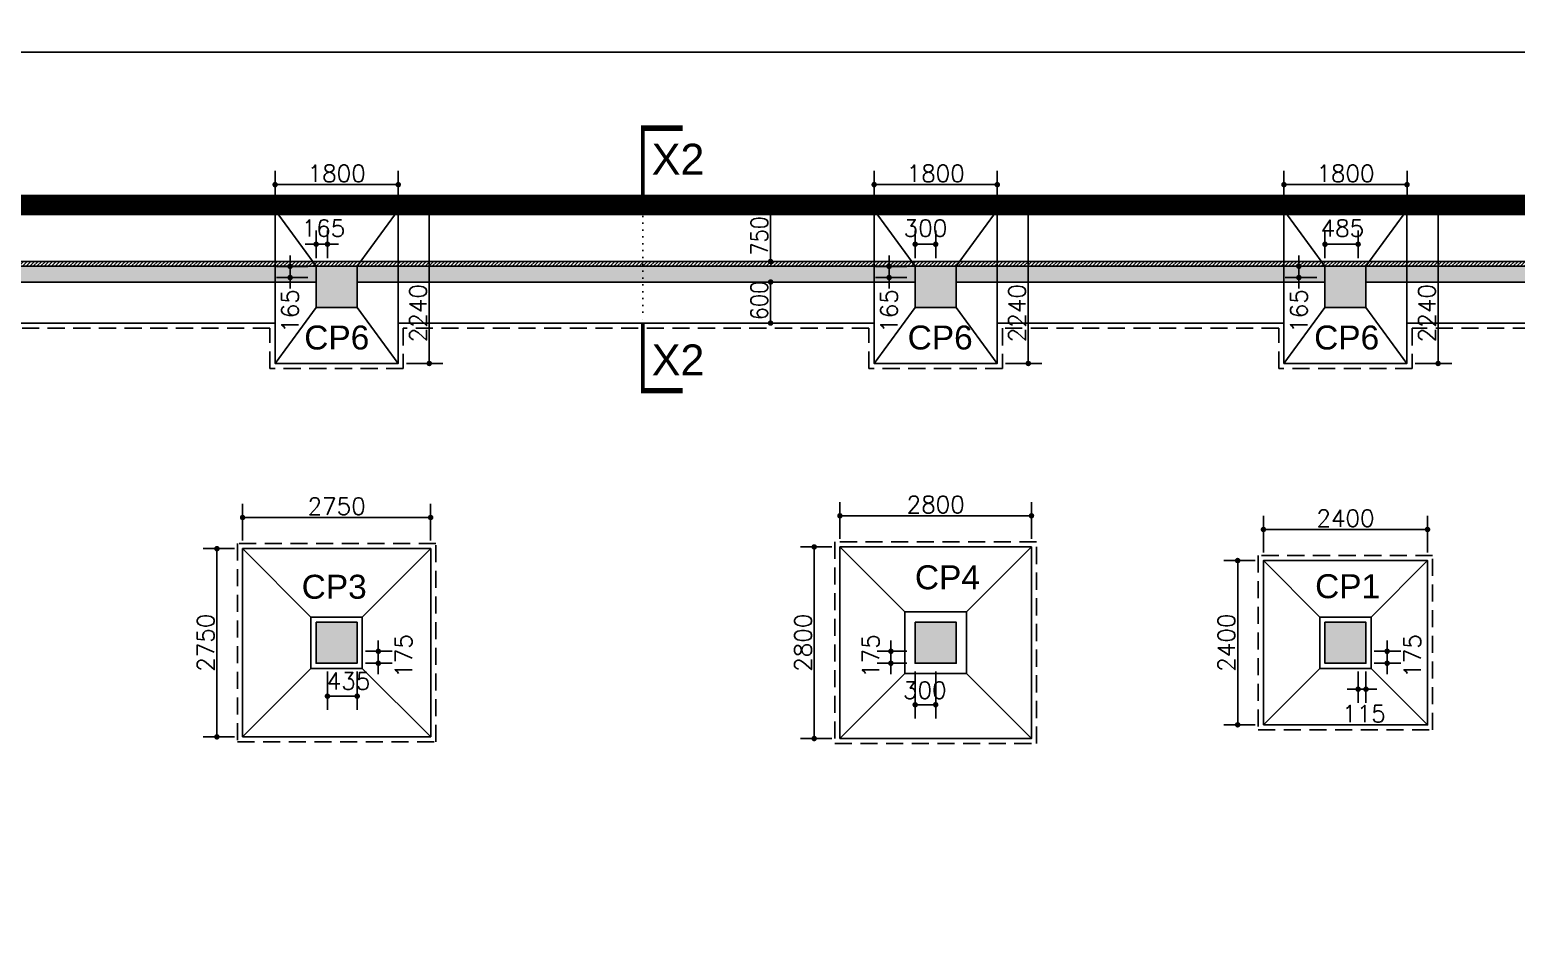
# Model space of a CAD drawing. Extents: x -200722 to 834823, y -494970 to 88783.
# Drawn here: x 463699 to 485433, y 41357 to 54661 of the extents above; entities that cross this region are included whole.
import ezdxf
from ezdxf.enums import TextEntityAlignment as Align

# ---------------------------------------------------------------- set-up
doc = ezdxf.new("R2010")
doc.units = 0
doc.header["$LTSCALE"] = 100
doc.header["$MEASUREMENT"] = 0
doc.header["$PDMODE"] = 34
doc.linetypes.add('DOT', pattern=[0.25, 0, -0.25])
doc.linetypes.add('HIDDEN', pattern=[0.375, 0.25, -0.125])
doc.layers.get('0').update_dxf_attribs({"linetype": 'CONTINUOUS'})
doc.layers.get('DEFPOINTS').update_dxf_attribs({"linetype": 'CONTINUOUS'})
for name, color, linetype in [('BEAM', 4, 'CONTINUOUS'), ('COL', 150, 'CONTINUOUS'), ('DIM', 3, 'CONTINUOUS'), ('F_EXEC', 3, 'HIDDEN'), ('F_FTG1', 11, 'CONTINUOUS'), ('RCCWALL', 6, 'CONTINUOUS'), ('TEXT', 2, 'CONTINUOUS')]:
    doc.layers.add(name, color=color, linetype=linetype)
doc.layers.add('HATCH', color=252, linetype='CONTINUOUS', lineweight=30)
doc.styles.add('AR', font='arial.ttf')
doc.styles.add('ROMANS', font='romans.shx')
doc.styles.get("Standard").update_dxf_attribs({"font": 'simplex.shx'})
doc.styles.add('TIMES-N', font='arial.ttf')
doc.dimstyles.new('STANDARD$0', dxfattribs={"dimtxt": 2.5, "dimasz": 2.5, "dimexe": 2, "dimexo": 0.7, "dimgap": 0.9, "dimtad": 1, "dimdec": 0, "dimdsep": 46, "dimtxsty": 'ROMANS', "dimcen": 0.09, "dimclrd": 4, "dimclre": 4, "dimclrt": 3, "dimadec": 0, "dimazin": 0, "dimtfac": 1, "dimtdec": 0, "dimtmove": 0, "dimatfit": 3, "dimfxl": 1, "dimtolj": 1, "dimtzin": 0, "dimarcsym": 0})

# ---------------------------------------------------------------- blocks, each defined once
blk = doc.blocks.new('DOT')
at = {"color": 0, "linetype": 'ByBlock'}
blk.add_line((-0.5, 0), (-1, 0), dxfattribs=at)
at = {"color": 0, "linetype": 'ByBlock', "const_width": 0.5}
blk.add_lwpolyline([(-0.25, 0, 1), (0.25, 0, 1)], format="xyb", close=True, dxfattribs=at)
blk = doc.blocks.new('*D2617')
at = {"layer": 'BEAM', "color": 0, "lineweight": -2, "transparency": 16777216}
for p, q in [((481736, 47025), (481736, 47559)), ((484136, 47025), (484136, 47559)), ((484056, 47359), (481816, 47359))]:
    blk.add_line(p, q, dxfattribs=at)
at = {"layer": 'DEFPOINTS', "color": 0, "lineweight": -3, "ltscale": 0.4, "transparency": 16777216}
for p in [(481736, 47359), (481736, 46905), (484136, 46905)]:
    blk.add_point(p, dxfattribs=at)
at = {"layer": 'BEAM', "color": 0, "lineweight": -2, "ltscale": 0.4, "transparency": 16777216, "xscale": 80, "yscale": 80, "zscale": 80, "rotation": 180}
blk.add_blockref('DOT', (481736, 47359), dxfattribs=at)
at = {"layer": 'BEAM', "color": 0, "lineweight": -2, "ltscale": 0.4, "transparency": 16777216, "xscale": 80, "yscale": 80, "zscale": 80}
blk.add_blockref('DOT', (484136, 47359), dxfattribs=at)
at = {"layer": 'BEAM', "color": 0, "ltscale": 0.4, "transparency": 16777216, "insert": (482936, 47523), "char_height": 248, "attachment_point": 5}
blk.add_mtext('\\A1;2400', dxfattribs=at)
blk = doc.blocks.new('_DOT')
at = {"color": 0, "linetype": 'ByBlock'}
blk.add_line((-0.5, 0), (-1, 0), dxfattribs=at)
at = {"color": 0, "linetype": 'ByBlock', "const_width": 0.5}
blk.add_lwpolyline([(-0.25, 0, 1), (0.25, 0, 1)], format="xyb", close=True, dxfattribs=at)
blk = doc.blocks.new('*D2618')
at = {"layer": 'BEAM', "color": 0, "lineweight": -2, "transparency": 16777216}
for p, q in [((481616, 46905), (481160, 46905)), ((481360, 46825), (481360, 44585)), ((481616, 44505), (481160, 44505))]:
    blk.add_line(p, q, dxfattribs=at)
at = {"layer": 'DEFPOINTS', "color": 0, "lineweight": -3, "ltscale": 0.4, "transparency": 16777216}
for p in [(481736, 46905), (481360, 44505), (481736, 44505)]:
    blk.add_point(p, dxfattribs=at)
at = {"layer": 'BEAM', "color": 0, "lineweight": -2, "ltscale": 0.4, "transparency": 16777216, "xscale": 80, "yscale": 80, "zscale": 80}
for p, rotation in [((481360, 46905), 90), ((481360, 44505), 270)]:
    blk.add_blockref('DOT', p, dxfattribs=dict(at, rotation=rotation))
at = {"layer": 'BEAM', "color": 0, "ltscale": 0.4, "transparency": 16777216, "insert": (481196, 45705), "char_height": 248, "attachment_point": 5, "rotation": 90}
blk.add_mtext('\\A1;2400', dxfattribs=at)
blk = doc.blocks.new('*D2619')
at = {"layer": 'BEAM', "color": 0, "lineweight": -2, "transparency": 16777216}
for p, q in [((483121, 45284), (483121, 44825)), ((483236, 45284), (483236, 44825)), ((483041, 45025), (482961, 45025)), ((483121, 45025), (483236, 45025)), ((483316, 45025), (483396, 45025))]:
    blk.add_line(p, q, dxfattribs=at)
at = {"layer": 'DEFPOINTS', "color": 0, "lineweight": -3, "ltscale": 0.4, "transparency": 16777216}
for p in [(483121, 45404), (483236, 45404), (483236, 45025)]:
    blk.add_point(p, dxfattribs=at)
at = {"layer": 'BEAM', "color": 0, "lineweight": -2, "ltscale": 0.4, "transparency": 16777216, "xscale": 80, "yscale": 80, "zscale": 80}
blk.add_blockref('DOT', (483121, 45025), dxfattribs=at)
at = {"layer": 'BEAM', "color": 0, "lineweight": -2, "ltscale": 0.4, "transparency": 16777216, "xscale": 80, "yscale": 80, "zscale": 80, "rotation": 180}
blk.add_blockref('DOT', (483236, 45025), dxfattribs=at)
at = {"layer": 'BEAM', "color": 0, "ltscale": 0.4, "transparency": 16777216, "insert": (483207, 44667), "char_height": 248, "attachment_point": 5}
blk.add_mtext('\\A1;115', dxfattribs=at)
blk = doc.blocks.new('*D2620')
at = {"layer": 'BEAM', "color": 0, "lineweight": -2, "transparency": 16777216}
for p, q in [((483545, 45659), (483545, 45739)), ((483356, 45579), (483745, 45579)), ((483545, 45404), (483545, 45579)), ((483356, 45404), (483745, 45404)), ((483545, 45324), (483545, 45244))]:
    blk.add_line(p, q, dxfattribs=at)
at = {"layer": 'DEFPOINTS', "color": 0, "lineweight": -3, "ltscale": 0.4, "transparency": 16777216}
for p in [(483236, 45579), (483545, 45579), (483236, 45404)]:
    blk.add_point(p, dxfattribs=at)
at = {"layer": 'BEAM', "color": 0, "lineweight": -2, "ltscale": 0.4, "transparency": 16777216, "xscale": 80, "yscale": 80, "zscale": 80}
for p, rotation in [((483545, 45579), 270), ((483545, 45404), 90)]:
    blk.add_blockref('DOT', p, dxfattribs=dict(at, rotation=rotation))
at = {"layer": 'BEAM', "color": 0, "ltscale": 0.4, "transparency": 16777216, "insert": (483915, 45511), "char_height": 248, "attachment_point": 5, "rotation": 90}
blk.add_mtext('\\A1;175', dxfattribs=at)
blk = doc.blocks.new('*D2649')
at = {"layer": 'BEAM', "color": 0, "lineweight": -2, "transparency": 16777216}
for p, q in [((468052, 45284), (468052, 44723)), ((468487, 45284), (468487, 44723)), ((468132, 44923), (468407, 44923))]:
    blk.add_line(p, q, dxfattribs=at)
at = {"layer": 'DEFPOINTS', "color": 0, "lineweight": -3, "ltscale": 0.4, "transparency": 16777216}
for p in [(468052, 45404), (468487, 45404), (468487, 44923)]:
    blk.add_point(p, dxfattribs=at)
at = {"layer": 'BEAM', "color": 0, "lineweight": -2, "ltscale": 0.4, "transparency": 16777216, "xscale": 80, "yscale": 80, "zscale": 80, "rotation": 180}
blk.add_blockref('DOT', (468052, 44923), dxfattribs=at)
at = {"layer": 'BEAM', "color": 0, "lineweight": -2, "ltscale": 0.4, "transparency": 16777216, "xscale": 80, "yscale": 80, "zscale": 80}
blk.add_blockref('DOT', (468487, 44923), dxfattribs=at)
at = {"layer": 'BEAM', "color": 0, "ltscale": 0.4, "transparency": 16777216, "insert": (468361, 45145), "char_height": 248, "attachment_point": 5}
blk.add_mtext('\\A1;435', dxfattribs=at)
blk = doc.blocks.new('*D2650')
at = {"layer": 'BEAM', "color": 0, "lineweight": -2, "transparency": 16777216}
for p, q in [((468796, 45659), (468796, 45739)), ((468607, 45579), (468996, 45579)), ((468796, 45404), (468796, 45579)), ((468607, 45404), (468996, 45404)), ((468796, 45324), (468796, 45244))]:
    blk.add_line(p, q, dxfattribs=at)
at = {"layer": 'DEFPOINTS', "color": 0, "lineweight": -3, "ltscale": 0.4, "transparency": 16777216}
for p in [(468487, 45579), (468796, 45579), (468487, 45404)]:
    blk.add_point(p, dxfattribs=at)
at = {"layer": 'BEAM', "color": 0, "lineweight": -2, "ltscale": 0.4, "transparency": 16777216, "xscale": 80, "yscale": 80, "zscale": 80}
for p, rotation in [((468796, 45579), 270), ((468796, 45404), 90)]:
    blk.add_blockref('DOT', p, dxfattribs=dict(at, rotation=rotation))
at = {"layer": 'BEAM', "color": 0, "ltscale": 0.4, "transparency": 16777216, "insert": (469166, 45511), "char_height": 248, "attachment_point": 5, "rotation": 90}
blk.add_mtext('\\A1;175', dxfattribs=at)
blk = doc.blocks.new('*D2669')
at = {"layer": 'BEAM', "color": 0, "lineweight": -2, "transparency": 16777216}
for p, q in [((475545, 47224), (475545, 47759)), ((478345, 47224), (478345, 47759)), ((478265, 47559), (475625, 47559))]:
    blk.add_line(p, q, dxfattribs=at)
at = {"layer": 'DEFPOINTS', "color": 0, "lineweight": -3, "ltscale": 0.4, "transparency": 16777216}
for p in [(475545, 47559), (475545, 47104), (478345, 47104)]:
    blk.add_point(p, dxfattribs=at)
at = {"layer": 'BEAM', "color": 0, "lineweight": -2, "ltscale": 0.4, "transparency": 16777216, "xscale": 80, "yscale": 80, "zscale": 80, "rotation": 180}
blk.add_blockref('DOT', (475545, 47559), dxfattribs=at)
at = {"layer": 'BEAM', "color": 0, "lineweight": -2, "ltscale": 0.4, "transparency": 16777216, "xscale": 80, "yscale": 80, "zscale": 80}
blk.add_blockref('DOT', (478345, 47559), dxfattribs=at)
at = {"layer": 'BEAM', "color": 0, "ltscale": 0.4, "transparency": 16777216, "insert": (476945, 47723), "char_height": 248, "attachment_point": 5}
blk.add_mtext('\\A1;2800', dxfattribs=at)
blk = doc.blocks.new('*D2670')
at = {"layer": 'BEAM', "color": 0, "lineweight": -2, "transparency": 16777216}
for p, q in [((475425, 47104), (474969, 47104)), ((475169, 47024), (475169, 44384)), ((475425, 44304), (474969, 44304))]:
    blk.add_line(p, q, dxfattribs=at)
at = {"layer": 'DEFPOINTS', "color": 0, "lineweight": -3, "ltscale": 0.4, "transparency": 16777216}
for p in [(475545, 47104), (475169, 44304), (475545, 44304)]:
    blk.add_point(p, dxfattribs=at)
at = {"layer": 'BEAM', "color": 0, "lineweight": -2, "ltscale": 0.4, "transparency": 16777216, "xscale": 80, "yscale": 80, "zscale": 80}
for p, rotation in [((475169, 47104), 90), ((475169, 44304), 270)]:
    blk.add_blockref('DOT', p, dxfattribs=dict(at, rotation=rotation))
at = {"layer": 'BEAM', "color": 0, "ltscale": 0.4, "transparency": 16777216, "insert": (475005, 45704), "char_height": 248, "attachment_point": 5, "rotation": 90}
blk.add_mtext('\\A1;2800', dxfattribs=at)
blk = doc.blocks.new('*D2671')
at = {"layer": 'BEAM', "color": 0, "lineweight": -2, "transparency": 16777216}
for p, q in [((476290, 45659), (476290, 45739)), ((476525, 45579), (476090, 45579)), ((476290, 45579), (476290, 45404)), ((476525, 45404), (476090, 45404)), ((476290, 45324), (476290, 45244))]:
    blk.add_line(p, q, dxfattribs=at)
at = {"layer": 'DEFPOINTS', "color": 0, "lineweight": -3, "ltscale": 0.4, "transparency": 16777216}
for p in [(476645, 45579), (476290, 45404), (476645, 45404)]:
    blk.add_point(p, dxfattribs=at)
at = {"layer": 'BEAM', "color": 0, "lineweight": -2, "ltscale": 0.4, "transparency": 16777216, "xscale": 80, "yscale": 80, "zscale": 80}
for p, rotation in [((476290, 45579), 270), ((476290, 45404), 90)]:
    blk.add_blockref('DOT', p, dxfattribs=dict(at, rotation=rotation))
at = {"layer": 'BEAM', "color": 0, "ltscale": 0.4, "transparency": 16777216, "insert": (475996, 45509), "char_height": 248, "attachment_point": 5, "rotation": 90}
blk.add_mtext('\\A1;175', dxfattribs=at)
blk = doc.blocks.new('*D2672')
at = {"layer": 'BEAM', "color": 0, "lineweight": -2, "transparency": 16777216}
for p, q in [((476645, 45284), (476645, 44598)), ((476945, 45284), (476945, 44598)), ((476725, 44798), (476865, 44798))]:
    blk.add_line(p, q, dxfattribs=at)
at = {"layer": 'DEFPOINTS', "color": 0, "lineweight": -3, "ltscale": 0.4, "transparency": 16777216}
for p in [(476645, 45404), (476945, 45404), (476945, 44798)]:
    blk.add_point(p, dxfattribs=at)
at = {"layer": 'BEAM', "color": 0, "lineweight": -2, "ltscale": 0.4, "transparency": 16777216, "xscale": 80, "yscale": 80, "zscale": 80, "rotation": 180}
blk.add_blockref('DOT', (476645, 44798), dxfattribs=at)
at = {"layer": 'BEAM', "color": 0, "lineweight": -2, "ltscale": 0.4, "transparency": 16777216, "xscale": 80, "yscale": 80, "zscale": 80}
blk.add_blockref('DOT', (476945, 44798), dxfattribs=at)
at = {"layer": 'BEAM', "color": 0, "ltscale": 0.4, "transparency": 16777216, "insert": (476785, 45010), "char_height": 248, "attachment_point": 5}
blk.add_mtext('\\A1;300', dxfattribs=at)
blk = doc.blocks.new('*D2677')
at = {"layer": 'BEAM', "color": 0, "lineweight": -2, "transparency": 16777216}
for p, q in [((467506, 51284), (467506, 51364)), ((467767, 51204), (467306, 51204)), ((467506, 51040), (467506, 51204)), ((467767, 51040), (467306, 51040)), ((467506, 50960), (467506, 50880))]:
    blk.add_line(p, q, dxfattribs=at)
at = {"layer": 'DEFPOINTS', "color": 0, "lineweight": -3, "ltscale": 0.4, "transparency": 16777216}
for p in [(467506, 51204), (467887, 51204), (467887, 51040)]:
    blk.add_point(p, dxfattribs=at)
at = {"layer": 'BEAM', "color": 0, "lineweight": -2, "ltscale": 0.4, "transparency": 16777216, "xscale": 80, "yscale": 80, "zscale": 80}
for p, rotation in [((467506, 51204), 270), ((467506, 51040), 90)]:
    blk.add_blockref('DOT', p, dxfattribs=dict(at, rotation=rotation))
at = {"layer": 'BEAM', "color": 0, "ltscale": 0.4, "transparency": 16777216, "insert": (467506, 50552), "char_height": 248, "attachment_point": 5, "rotation": 90}
blk.add_mtext('\\A1;165', dxfattribs=at)
blk = doc.blocks.new('*D2678')
at = {"layer": 'BEAM', "color": 0, "lineweight": -2, "transparency": 16777216}
for p, q in [((467887, 51325), (467887, 51727)), ((468052, 51325), (468052, 51727)), ((467807, 51527), (467727, 51527)), ((467887, 51527), (468052, 51527)), ((468132, 51527), (468212, 51527))]:
    blk.add_line(p, q, dxfattribs=at)
at = {"layer": 'DEFPOINTS', "color": 0, "lineweight": -3, "ltscale": 0.4, "transparency": 16777216}
for p in [(468052, 51527), (467887, 51205), (468052, 51205)]:
    blk.add_point(p, dxfattribs=at)
at = {"layer": 'BEAM', "color": 0, "lineweight": -2, "ltscale": 0.4, "transparency": 16777216, "xscale": 80, "yscale": 80, "zscale": 80}
blk.add_blockref('DOT', (467887, 51527), dxfattribs=at)
at = {"layer": 'BEAM', "color": 0, "lineweight": -2, "ltscale": 0.4, "transparency": 16777216, "xscale": 80, "yscale": 80, "zscale": 80, "rotation": 180}
blk.add_blockref('DOT', (468052, 51527), dxfattribs=at)
at = {"layer": 'BEAM', "color": 0, "ltscale": 0.4, "transparency": 16777216, "insert": (467994, 51762), "char_height": 248, "attachment_point": 5}
blk.add_mtext('\\A1;165', dxfattribs=at)
blk = doc.blocks.new('*D2679')
at = {"layer": 'BEAM', "color": 0, "lineweight": -2, "transparency": 16777216}
for p, q in [((469207, 52025), (469741, 52025)), ((469541, 49865), (469541, 51945)), ((469207, 49785), (469741, 49785))]:
    blk.add_line(p, q, dxfattribs=at)
at = {"layer": 'DEFPOINTS', "color": 0, "lineweight": -3, "ltscale": 0.4, "transparency": 16777216}
for p in [(469087, 52025), (469541, 52025), (469087, 49785)]:
    blk.add_point(p, dxfattribs=at)
at = {"layer": 'BEAM', "color": 0, "lineweight": -2, "ltscale": 0.4, "transparency": 16777216, "xscale": 80, "yscale": 80, "zscale": 80}
for p, rotation in [((469541, 52025), 90), ((469541, 49785), 270)]:
    blk.add_blockref('DOT', p, dxfattribs=dict(at, rotation=rotation))
at = {"layer": 'BEAM', "color": 0, "ltscale": 0.4, "transparency": 16777216, "insert": (469377, 50520), "char_height": 248, "attachment_point": 5, "rotation": 90}
blk.add_mtext('\\A1;2240', dxfattribs=at)
blk = doc.blocks.new('*D2680')
at = {"layer": 'BEAM', "color": 0, "lineweight": -2, "transparency": 16777216}
for p, q in [((467287, 52145), (467287, 52598)), ((469087, 52145), (469087, 52598)), ((467367, 52398), (469007, 52398))]:
    blk.add_line(p, q, dxfattribs=at)
at = {"layer": 'DEFPOINTS', "color": 0, "lineweight": -3, "ltscale": 0.4, "transparency": 16777216}
for p in [(469087, 52398), (467287, 52025), (469087, 52025)]:
    blk.add_point(p, dxfattribs=at)
at = {"layer": 'BEAM', "color": 0, "lineweight": -2, "ltscale": 0.4, "transparency": 16777216, "xscale": 80, "yscale": 80, "zscale": 80, "rotation": 180}
blk.add_blockref('DOT', (467287, 52398), dxfattribs=at)
at = {"layer": 'BEAM', "color": 0, "lineweight": -2, "ltscale": 0.4, "transparency": 16777216, "xscale": 80, "yscale": 80, "zscale": 80}
blk.add_blockref('DOT', (469087, 52398), dxfattribs=at)
at = {"layer": 'BEAM', "color": 0, "ltscale": 0.4, "transparency": 16777216, "insert": (468187, 52562), "char_height": 248, "attachment_point": 5}
blk.add_mtext('\\A1;1800', dxfattribs=at)
blk = doc.blocks.new('*D2681')
at = {"layer": 'BEAM', "color": 0, "lineweight": -2, "transparency": 16777216}
for p, q in [((476264, 51284), (476264, 51364)), ((476525, 51204), (476064, 51204)), ((476264, 51040), (476264, 51204)), ((476525, 51040), (476064, 51040)), ((476264, 50960), (476264, 50880))]:
    blk.add_line(p, q, dxfattribs=at)
at = {"layer": 'DEFPOINTS', "color": 0, "lineweight": -3, "ltscale": 0.4, "transparency": 16777216}
for p in [(476264, 51204), (476645, 51204), (476645, 51040)]:
    blk.add_point(p, dxfattribs=at)
at = {"layer": 'BEAM', "color": 0, "lineweight": -2, "ltscale": 0.4, "transparency": 16777216, "xscale": 80, "yscale": 80, "zscale": 80}
for p, rotation in [((476264, 51204), 270), ((476264, 51040), 90)]:
    blk.add_blockref('DOT', p, dxfattribs=dict(at, rotation=rotation))
at = {"layer": 'BEAM', "color": 0, "ltscale": 0.4, "transparency": 16777216, "insert": (476264, 50552), "char_height": 248, "attachment_point": 5, "rotation": 90}
blk.add_mtext('\\A1;165', dxfattribs=at)
blk = doc.blocks.new('*D2682')
at = {"layer": 'BEAM', "color": 0, "lineweight": -2, "transparency": 16777216}
for p, q in [((476645, 51325), (476645, 51727)), ((476945, 51325), (476945, 51727)), ((476725, 51527), (476865, 51527))]:
    blk.add_line(p, q, dxfattribs=at)
at = {"layer": 'DEFPOINTS', "color": 0, "lineweight": -3, "ltscale": 0.4, "transparency": 16777216}
for p in [(476945, 51527), (476645, 51205), (476945, 51205)]:
    blk.add_point(p, dxfattribs=at)
at = {"layer": 'BEAM', "color": 0, "lineweight": -2, "ltscale": 0.4, "transparency": 16777216, "xscale": 80, "yscale": 80, "zscale": 80, "rotation": 180}
blk.add_blockref('DOT', (476645, 51527), dxfattribs=at)
at = {"layer": 'BEAM', "color": 0, "lineweight": -2, "ltscale": 0.4, "transparency": 16777216, "xscale": 80, "yscale": 80, "zscale": 80}
blk.add_blockref('DOT', (476945, 51527), dxfattribs=at)
at = {"layer": 'BEAM', "color": 0, "ltscale": 0.4, "transparency": 16777216, "insert": (476795, 51762), "char_height": 248, "attachment_point": 5}
blk.add_mtext('\\A1;300', dxfattribs=at)
blk = doc.blocks.new('*D2683')
at = {"layer": 'BEAM', "color": 0, "lineweight": -2, "transparency": 16777216}
for p, q in [((477965, 52025), (478499, 52025)), ((478299, 49865), (478299, 51945)), ((477965, 49785), (478499, 49785))]:
    blk.add_line(p, q, dxfattribs=at)
at = {"layer": 'DEFPOINTS', "color": 0, "lineweight": -3, "ltscale": 0.4, "transparency": 16777216}
for p in [(477845, 52025), (478299, 52025), (477845, 49785)]:
    blk.add_point(p, dxfattribs=at)
at = {"layer": 'BEAM', "color": 0, "lineweight": -2, "ltscale": 0.4, "transparency": 16777216, "xscale": 80, "yscale": 80, "zscale": 80}
for p, rotation in [((478299, 52025), 90), ((478299, 49785), 270)]:
    blk.add_blockref('DOT', p, dxfattribs=dict(at, rotation=rotation))
at = {"layer": 'BEAM', "color": 0, "ltscale": 0.4, "transparency": 16777216, "insert": (478135, 50520), "char_height": 248, "attachment_point": 5, "rotation": 90}
blk.add_mtext('\\A1;2240', dxfattribs=at)
blk = doc.blocks.new('*D2684')
at = {"layer": 'BEAM', "color": 0, "lineweight": -2, "transparency": 16777216}
for p, q in [((476045, 52145), (476045, 52598)), ((477845, 52145), (477845, 52598)), ((476125, 52398), (477765, 52398))]:
    blk.add_line(p, q, dxfattribs=at)
at = {"layer": 'DEFPOINTS', "color": 0, "lineweight": -3, "ltscale": 0.4, "transparency": 16777216}
for p in [(477845, 52398), (476045, 52025), (477845, 52025)]:
    blk.add_point(p, dxfattribs=at)
at = {"layer": 'BEAM', "color": 0, "lineweight": -2, "ltscale": 0.4, "transparency": 16777216, "xscale": 80, "yscale": 80, "zscale": 80, "rotation": 180}
blk.add_blockref('DOT', (476045, 52398), dxfattribs=at)
at = {"layer": 'BEAM', "color": 0, "lineweight": -2, "ltscale": 0.4, "transparency": 16777216, "xscale": 80, "yscale": 80, "zscale": 80}
blk.add_blockref('DOT', (477845, 52398), dxfattribs=at)
at = {"layer": 'BEAM', "color": 0, "ltscale": 0.4, "transparency": 16777216, "insert": (476945, 52562), "char_height": 248, "attachment_point": 5}
blk.add_mtext('\\A1;1800', dxfattribs=at)
blk = doc.blocks.new('*D2685')
at = {"layer": 'BEAM', "color": 0, "lineweight": -2, "transparency": 16777216}
for p, q in [((482255, 51285), (482255, 51365)), ((482516, 51205), (482055, 51205)), ((482255, 51040), (482255, 51205)), ((482516, 51040), (482055, 51040)), ((482255, 50960), (482255, 50880))]:
    blk.add_line(p, q, dxfattribs=at)
at = {"layer": 'DEFPOINTS', "color": 0, "lineweight": -3, "ltscale": 0.4, "transparency": 16777216}
for p in [(482255, 51205), (482636, 51205), (482636, 51040)]:
    blk.add_point(p, dxfattribs=at)
at = {"layer": 'BEAM', "color": 0, "lineweight": -2, "ltscale": 0.4, "transparency": 16777216, "xscale": 80, "yscale": 80, "zscale": 80}
for p, rotation in [((482255, 51205), 270), ((482255, 51040), 90)]:
    blk.add_blockref('DOT', p, dxfattribs=dict(at, rotation=rotation))
at = {"layer": 'BEAM', "color": 0, "ltscale": 0.4, "transparency": 16777216, "insert": (482255, 50552), "char_height": 248, "attachment_point": 5, "rotation": 90}
blk.add_mtext('\\A1;165', dxfattribs=at)
blk = doc.blocks.new('*D2686')
at = {"layer": 'BEAM', "color": 0, "lineweight": -2, "transparency": 16777216}
for p, q in [((482636, 51325), (482636, 51727)), ((483121, 51325), (483121, 51727)), ((482716, 51527), (483041, 51527))]:
    blk.add_line(p, q, dxfattribs=at)
at = {"layer": 'DEFPOINTS', "color": 0, "lineweight": -3, "ltscale": 0.4, "transparency": 16777216}
for p in [(483121, 51527), (482636, 51205), (483121, 51205)]:
    blk.add_point(p, dxfattribs=at)
at = {"layer": 'BEAM', "color": 0, "lineweight": -2, "ltscale": 0.4, "transparency": 16777216, "xscale": 80, "yscale": 80, "zscale": 80, "rotation": 180}
blk.add_blockref('DOT', (482636, 51527), dxfattribs=at)
at = {"layer": 'BEAM', "color": 0, "lineweight": -2, "ltscale": 0.4, "transparency": 16777216, "xscale": 80, "yscale": 80, "zscale": 80}
blk.add_blockref('DOT', (483121, 51527), dxfattribs=at)
at = {"layer": 'BEAM', "color": 0, "ltscale": 0.4, "transparency": 16777216, "insert": (482891, 51762), "char_height": 248, "attachment_point": 5}
blk.add_mtext('\\A1;485', dxfattribs=at)
blk = doc.blocks.new('*D2687')
at = {"layer": 'BEAM', "color": 0, "lineweight": -2, "transparency": 16777216}
for p, q in [((483956, 52025), (484490, 52025)), ((484290, 49865), (484290, 51945)), ((483956, 49785), (484490, 49785))]:
    blk.add_line(p, q, dxfattribs=at)
at = {"layer": 'DEFPOINTS', "color": 0, "lineweight": -3, "ltscale": 0.4, "transparency": 16777216}
for p in [(483836, 52025), (484290, 52025), (483836, 49785)]:
    blk.add_point(p, dxfattribs=at)
at = {"layer": 'BEAM', "color": 0, "lineweight": -2, "ltscale": 0.4, "transparency": 16777216, "xscale": 80, "yscale": 80, "zscale": 80}
for p, rotation in [((484290, 52025), 90), ((484290, 49785), 270)]:
    blk.add_blockref('DOT', p, dxfattribs=dict(at, rotation=rotation))
at = {"layer": 'BEAM', "color": 0, "ltscale": 0.4, "transparency": 16777216, "insert": (484126, 50520), "char_height": 248, "attachment_point": 5, "rotation": 90}
blk.add_mtext('\\A1;2240', dxfattribs=at)
blk = doc.blocks.new('*D2688')
at = {"layer": 'BEAM', "color": 0, "lineweight": -2, "transparency": 16777216}
for p, q in [((482036, 52145), (482036, 52598)), ((483836, 52145), (483836, 52598)), ((482116, 52398), (483756, 52398))]:
    blk.add_line(p, q, dxfattribs=at)
at = {"layer": 'DEFPOINTS', "color": 0, "lineweight": -3, "ltscale": 0.4, "transparency": 16777216}
for p in [(483836, 52398), (482036, 52025), (483836, 52025)]:
    blk.add_point(p, dxfattribs=at)
at = {"layer": 'BEAM', "color": 0, "lineweight": -2, "ltscale": 0.4, "transparency": 16777216, "xscale": 80, "yscale": 80, "zscale": 80, "rotation": 180}
blk.add_blockref('DOT', (482036, 52398), dxfattribs=at)
at = {"layer": 'BEAM', "color": 0, "lineweight": -2, "ltscale": 0.4, "transparency": 16777216, "xscale": 80, "yscale": 80, "zscale": 80}
blk.add_blockref('DOT', (483836, 52398), dxfattribs=at)
at = {"layer": 'BEAM', "color": 0, "ltscale": 0.4, "transparency": 16777216, "insert": (482936, 52562), "char_height": 248, "attachment_point": 5}
blk.add_mtext('\\A1;1800', dxfattribs=at)
blk = doc.blocks.new('*D2746')
at = {"layer": 'BEAM', "color": 0, "lineweight": -2, "transparency": 16777216}
for p, q in [((474411, 50975), (474331, 50975)), ((474531, 50455), (474531, 50895)), ((474411, 50375), (474331, 50375))]:
    blk.add_line(p, q, dxfattribs=at)
at = {"layer": 'DEFPOINTS', "color": 0, "lineweight": -3, "ltscale": 0.4, "transparency": 16777216}
for p in [(474531, 50975), (474531, 50975), (474531, 50375)]:
    blk.add_point(p, dxfattribs=at)
at = {"layer": 'BEAM', "color": 0, "lineweight": -2, "ltscale": 0.4, "transparency": 16777216, "xscale": 80, "yscale": 80, "zscale": 80}
for p, rotation in [((474531, 50975), 90), ((474531, 50375), 270)]:
    blk.add_blockref('DOT', p, dxfattribs=dict(at, rotation=rotation))
at = {"layer": 'BEAM', "color": 0, "ltscale": 0.4, "transparency": 16777216, "insert": (474365, 50705), "char_height": 248, "attachment_point": 5, "rotation": 90}
blk.add_mtext('\\A1;{\\W0.9;600}', dxfattribs=at)
blk = doc.blocks.new('*D2747')
at = {"layer": 'BEAM', "color": 0, "lineweight": -2, "transparency": 16777216}
for p, q in [((474411, 52025), (474331, 52025)), ((474531, 51355), (474531, 51945)), ((474411, 51275), (474331, 51275))]:
    blk.add_line(p, q, dxfattribs=at)
at = {"layer": 'DEFPOINTS', "color": 0, "lineweight": -3, "ltscale": 0.4, "transparency": 16777216}
for p in [(474531, 52025), (474531, 52025), (474531, 51275)]:
    blk.add_point(p, dxfattribs=at)
at = {"layer": 'BEAM', "color": 0, "lineweight": -2, "ltscale": 0.4, "transparency": 16777216, "xscale": 80, "yscale": 80, "zscale": 80}
for p, rotation in [((474531, 52025), 90), ((474531, 51275), 270)]:
    blk.add_blockref('DOT', p, dxfattribs=dict(at, rotation=rotation))
at = {"layer": 'BEAM', "color": 0, "ltscale": 0.4, "transparency": 16777216, "insert": (474367, 51650), "char_height": 248, "attachment_point": 5, "rotation": 90}
blk.add_mtext('\\A1;{\\W0.9;750}', dxfattribs=at)
blk = doc.blocks.new('*D2909')
at = {"layer": 'BEAM', "color": 0, "lineweight": -2, "transparency": 16777216}
for p, q in [((466812, 47199), (466812, 47734)), ((469561, 47199), (469561, 47734)), ((469481, 47534), (466892, 47534))]:
    blk.add_line(p, q, dxfattribs=at)
at = {"layer": 'DEFPOINTS', "color": 0, "lineweight": -3, "ltscale": 0.4, "transparency": 16777216}
for p in [(466812, 47534), (466812, 47079), (469561, 47079)]:
    blk.add_point(p, dxfattribs=at)
at = {"layer": 'BEAM', "color": 0, "lineweight": -2, "ltscale": 0.4, "transparency": 16777216, "xscale": 80, "yscale": 80, "zscale": 80, "rotation": 180}
blk.add_blockref('DOT', (466812, 47534), dxfattribs=at)
at = {"layer": 'BEAM', "color": 0, "lineweight": -2, "ltscale": 0.4, "transparency": 16777216, "xscale": 80, "yscale": 80, "zscale": 80}
blk.add_blockref('DOT', (469561, 47534), dxfattribs=at)
at = {"layer": 'BEAM', "color": 0, "ltscale": 0.4, "transparency": 16777216, "insert": (468187, 47698), "char_height": 248, "attachment_point": 5}
blk.add_mtext('\\A1;2750', dxfattribs=at)
blk = doc.blocks.new('*D2910')
at = {"layer": 'BEAM', "color": 0, "lineweight": -2, "transparency": 16777216}
for p, q in [((466692, 47079), (466236, 47079)), ((466436, 46999), (466436, 44409)), ((466692, 44329), (466236, 44329))]:
    blk.add_line(p, q, dxfattribs=at)
at = {"layer": 'DEFPOINTS', "color": 0, "lineweight": -3, "ltscale": 0.4, "transparency": 16777216}
for p in [(466812, 47079), (466436, 44329), (466812, 44329)]:
    blk.add_point(p, dxfattribs=at)
at = {"layer": 'BEAM', "color": 0, "lineweight": -2, "ltscale": 0.4, "transparency": 16777216, "xscale": 80, "yscale": 80, "zscale": 80}
for p, rotation in [((466436, 47079), 90), ((466436, 44329), 270)]:
    blk.add_blockref('DOT', p, dxfattribs=dict(at, rotation=rotation))
at = {"layer": 'BEAM', "color": 0, "ltscale": 0.4, "transparency": 16777216, "insert": (466272, 45704), "char_height": 248, "attachment_point": 5, "rotation": 90}
blk.add_mtext('\\A1;2750', dxfattribs=at)
blk = doc.blocks.new('*D2918')
at = {"layer": 'BEAM', "color": 0, "lineweight": -2, "transparency": 16777216}
for p, q in [((454821, 52220), (454821, 54535)), ((454901, 54335), (518200, 54335)), ((518280, 52220), (518280, 54535))]:
    blk.add_line(p, q, dxfattribs=at)
at = {"layer": 'DEFPOINTS', "color": 0, "lineweight": -3, "ltscale": 0.4, "transparency": 16777216}
for p in [(518280, 54335), (454821, 52100), (518280, 52100)]:
    blk.add_point(p, dxfattribs=at)
at = {"layer": 'BEAM', "color": 0, "lineweight": -2, "ltscale": 0.4, "transparency": 16777216, "xscale": 80, "yscale": 80, "zscale": 80, "rotation": 180}
blk.add_blockref('DOT', (454821, 54335), dxfattribs=at)
at = {"layer": 'BEAM', "color": 0, "lineweight": -2, "ltscale": 0.4, "transparency": 16777216, "xscale": 80, "yscale": 80, "zscale": 80}
blk.add_blockref('DOT', (518280, 54335), dxfattribs=at)
at = {"layer": 'BEAM', "color": 0, "ltscale": 0.4, "transparency": 16777216, "insert": (486550, 54499), "char_height": 248, "attachment_point": 5}
blk.add_mtext('\\A1;63459', dxfattribs=at)

msp = doc.modelspace()

# ---------------------------------------------------------------- hatches: boundary and pattern name
at = {"layer": 'DIM', "ltscale": 0.4}
h = msp.add_hatch(dxfattribs=at)
h.set_pattern_fill('ANSI31', color=256, scale=300, style=0)
h.set_pattern_definition([(45, (191292.92, 0), (-26.5165043, 26.5165043), [])])
h.paths.add_polyline_path([(455715.5, 51274.9), (517034.5, 51274.9), (517034.5, 51204.9), (455715.5, 51204.9)])
at = {"layer": 'HATCH', "lineweight": -3, "ltscale": 0.4}
for points in [[(467886.5, 51205), (461698.5, 51205), (461698.5, 50974.9), (467886.5, 50974.9)], [(476644.5, 51204.9), (468486.5, 51204.9), (468486.5, 50974.9), (476644.5, 50974.9)], [(482635.5, 51205), (477244.5, 51205), (477244.5, 50974.9), (482635.5, 50974.9)], [(488930.5, 51204.9), (483235.5, 51204.9), (483235.5, 50974.9), (488930.5, 50974.9)]]:
    msp.add_hatch(color=256, dxfattribs=at).paths.add_polyline_path(points)
at = {"layer": 'HATCH', "ltscale": 0.4}
for points in [[(467886.5, 51204.9), (468486.5, 51204.9), (468486.5, 50604.9), (467886.5, 50604.9)], [(476644.5, 51204.9), (477244.5, 51204.9), (477244.5, 50604.9), (476644.5, 50604.9)], [(482635.5, 51205), (483235.5, 51205), (483235.5, 50605), (482635.5, 50605)], [(467886.5, 46004.4), (468486.5, 46004.4), (468486.5, 45404.4), (467886.5, 45404.4)], [(476644.5, 46004.4), (477244.5, 46004.4), (477244.5, 45404.4), (476644.5, 45404.4)], [(482635.5, 46004.4), (483235.5, 46004.4), (483235.5, 45404.4), (482635.5, 45404.4)]]:
    msp.add_hatch(color=256, dxfattribs=at).paths.add_polyline_path(points)

# ---------------------------------------------------------------- linework, layer by layer
at = {"color": 1, "linetype": 'DOT', "ltscale": 4}
msp.add_line((472663.2, 52234.2, 7446.6), (472663.2, 50375.6, 7446.6), dxfattribs=at)
at = {"color": 1, "lineweight": -3, "ltscale": 0.4}
msp.add_line((454820.5, 52099.9, 7446.6), (518279.5, 52099.9, 7446.6), dxfattribs=at)
at = {"color": 5, "lineweight": -3, "ltscale": 0.4, "const_width": 300, "elevation": 7446.6}
msp.add_lwpolyline([(454820.5, 52099.9), (518279.5, 52099.9), (518279.5, 24144.4), (454820.5, 24143.9), (454820.5, 52099.9)], dxfattribs=at)
at = {"layer": 'COL', "ltscale": 500}
for points, elevation in [([(467886.5, 51204.9), (468486.5, 51204.9), (468486.5, 50604.9), (467886.5, 50604.9), (467886.5, 51204.9)], 7446.6), ([(476644.5, 51204.9), (477244.5, 51204.9), (477244.5, 50604.9), (476644.5, 50604.9), (476644.5, 51204.9)], 7446.6), ([(482635.5, 51205), (483235.5, 51205), (483235.5, 50605), (482635.5, 50605), (482635.5, 51205)], 7446.6), ([(467886.5, 46004.4), (468486.5, 46004.4), (468486.5, 45404.4), (467886.5, 45404.4), (467886.5, 46004.4)], 7446.6), ([(476644.5, 46004.4), (477244.5, 46004.4), (477244.5, 45404.4), (476644.5, 45404.4), (476644.5, 46004.4)], 7997.4), ([(482635.5, 46004.4), (483235.5, 46004.4), (483235.5, 45404.4), (482635.5, 45404.4), (482635.5, 46004.4)], 7446.6)]:
    msp.add_lwpolyline(points, dxfattribs=dict(at, elevation=elevation))
at = {"layer": 'DIM', "color": 1, "elevation": 7446.6}
for points in [[(473246.3, 53223.3, 80, 80, 0), (472663.2, 53223.3, 50, 50, 0), (472663.2, 52234.2, 50, 50, 0)], [(473246.3, 49386.4, 80, 80, 0), (472663.2, 49386.4, 50, 50, 0), (472663.2, 50375.6, 50, 50, 0)]]:
    msp.add_lwpolyline(points, format="xyseb", dxfattribs=at)
at = {"layer": 'F_EXEC', "ltscale": 10}
for p, q in [((454820.5, 52099.9, 7446.6), (517929.5, 52099.9, 7446.6)), ((467211.5, 50299.9, 7446.6), (462373.5, 50299.9, 7446.6))]:
    msp.add_line(p, q, dxfattribs=at)
at = {"layer": 'F_EXEC', "ltscale": 10, "elevation": 7446.6}
for points in [[(469161.5, 50299.9), (469161.5, 49709.9), (467211.5, 49709.9), (467211.5, 50299.9)], [(475969.5, 50299.9), (469161.5, 50299.9)], [(477919.5, 50299.9), (477919.5, 49709.9), (475969.5, 49709.9), (475969.5, 50299.9)], [(481960.5, 50299.9), (477919.5, 50299.9)], [(483910.5, 50299.9), (483910.5, 49710), (481960.5, 49710), (481960.5, 50299.9)], [(488255.5, 50299.9), (483910.5, 50299.9)]]:
    msp.add_lwpolyline(points, dxfattribs=at)
at = {"layer": 'F_EXEC', "ltscale": 10}
for points, elevation in [([(475469.5, 44229.4), (478419.5, 44229.4), (478419.5, 47179.4), (475469.5, 47179.4)], 7997.4), ([(466736.5, 44254.4), (469636.5, 44254.4), (469636.5, 47154.4), (466736.5, 47154.4)], 7446.6), ([(481660.5, 44429.5), (484210.5, 44429.5), (484210.5, 46979.5), (481660.5, 46979.5)], 7446.6)]:
    msp.add_lwpolyline(points, close=True, dxfattribs=dict(at, elevation=elevation))
at = {"layer": 'F_FTG1', "ltscale": 0.4}
for p, q in [((454895.5, 52024.9, 7446.6), (515684.5, 52024.9, 7446.6)), ((467886.5, 51205, -2897.2), (467286.5, 52024.9, 7446.6)), ((468486.5, 51204.9, -2897.2), (469086.5, 52024.9, 7446.6)), ((476644.5, 51205, -2897.2), (476044.5, 52024.9, 7446.6)), ((477244.5, 51204.9, -2897.2), (477844.5, 52024.9, 7446.6)), ((482635.5, 51205.1, -2897.2), (482035.5, 52025, 7446.6)), ((483235.5, 51205, -2897.2), (483835.5, 52025, 7446.6)), ((467886.5, 50604.9, 7446.6), (467286.5, 49784.9, 7446.6)), ((468486.5, 50604.9, 7446.6), (469086.5, 49784.9, 7446.6)), ((476644.5, 50604.9, 7446.6), (476044.5, 49784.9, 7446.6)), ((477244.5, 50604.9, 7446.6), (477844.5, 49784.9, 7446.6)), ((482635.5, 50605, 7446.6), (482035.5, 49785, 7446.6)), ((483235.5, 50605, 7446.6), (483835.5, 49785, 7446.6)), ((467286.5, 50374.9, 7446.6), (462298.5, 50374.9, 7446.6)), ((467811.6, 46079.4, 7446.6), (466811.8, 47079.4, 7446.6)), ((468561.5, 46079.4, 7446.6), (469561.3, 47079.4, 7446.6)), ((476494.5, 46154.4, 7997.4), (475544.5, 47104.4, 7997.4)), ((477394.5, 46154.4, 7997.4), (478344.5, 47104.4, 7997.4)), ((482560.5, 46079.4, 7446.6), (481735.5, 46904.5, 7446.6)), ((483310.5, 46079.4, 7446.6), (484135.5, 46904.5, 7446.6)), ((467811.5, 45329.4, 7446.6), (466811.5, 44329.6, 7446.6)), ((468561.5, 45329.4, 7446.6), (469561.5, 44329.6, 7446.6)), ((476494.5, 45254.4, 7997.4), (475544.5, 44304.4, 7997.4)), ((477394.5, 45254.4, 7997.4), (478344.5, 44304.4, 7997.4)), ((482560.5, 45329.4, 7446.6), (481735.5, 44504.5, 7446.6)), ((483310.5, 45329.4, 7446.6), (484135.5, 44504.5, 7446.6))]:
    msp.add_line(p, q, dxfattribs=at)
for points, elevation in [([(467286.5, 52024.9), (469086.5, 52024.9), (469086.5, 49784.9), (467286.5, 49784.9)], 7446.6), ([(476044.5, 52024.9), (477844.5, 52024.9), (477844.5, 49784.9), (476044.5, 49784.9)], 7446.6), ([(482035.5, 52025), (483835.5, 52025), (483835.5, 49785), (482035.5, 49785)], 7446.6), ([(466811.5, 44329.4), (469561.5, 44329.4), (469561.5, 47079.4), (466811.5, 47079.4)], 7446.6), ([(475544.5, 44304.4), (478344.5, 44304.4), (478344.5, 47104.4), (475544.5, 47104.4)], 7997.4), ([(481735.5, 44504.5), (484135.5, 44504.5), (484135.5, 46904.5), (481735.5, 46904.5)], 7446.6), ([(467811.5, 45329.4), (468561.5, 45329.4), (468561.5, 46079.4), (467811.5, 46079.4)], 7446.6), ([(476494.5, 45254.4), (477394.5, 45254.4), (477394.5, 46154.4), (476494.5, 46154.4)], 7997.4), ([(482560.5, 45329.4), (483310.5, 45329.4), (483310.5, 46079.4), (482560.5, 46079.4)], 7446.6)]:
    msp.add_lwpolyline(points, close=True, dxfattribs=dict(at, elevation=elevation))
at = {"layer": 'F_FTG1', "ltscale": 0.4, "elevation": 7446.6}
for points in [[(476044.5, 50374.9), (469086.5, 50374.9)], [(482035.5, 50374.9), (477844.5, 50374.9)], [(488330.5, 50374.9), (483835.5, 50374.9)]]:
    msp.add_lwpolyline(points, dxfattribs=at)
at = {"layer": 'RCCWALL', "color": 1, "ltscale": 0.4, "elevation": 7446.6}
msp.add_lwpolyline([(455715.5, 51274.9), (517034.5, 51274.9), (517034.5, 51204.9), (455715.5, 51204.9)], close=True, dxfattribs=at)
at = {"layer": 'RCCWALL', "color": 42, "ltscale": 0.4}
for points, elevation in [([(467886.5, 51205), (461698.5, 51205), (461698.5, 50974.9), (467886.5, 50974.9)], -2897.2), ([(476644.5, 51204.9), (468486.5, 51204.9), (468486.5, 50974.9), (476644.5, 50974.9)], 7446.6), ([(482635.5, 51205), (477244.5, 51205), (477244.5, 50974.9), (482635.5, 50974.9)], 7446.6), ([(488930.5, 51204.9), (483235.5, 51204.9), (483235.5, 50974.9), (488930.5, 50974.9)], 7446.6)]:
    msp.add_lwpolyline(points, close=True, dxfattribs=dict(at, elevation=elevation))

# ---------------------------------------------------------------- texts
at = {"layer": 'TEXT', "style": 'TIMES-N'}
for p in [(472793.7, 52770.6, 7446.6), (472793.7, 49837.4, 7446.6)]:
    msp.add_text('X2', height=450, dxfattribs=at).set_placement(p, align=Align.MIDDLE_LEFT)
at = {"layer": 'TEXT', "style": 'AR'}
for s, p in [('CP6', (467713, 49989.1)), ('CP6', (476534.8, 49989.1)), ('CP6', (482478, 49989.1)), ('CP4', (476640.9, 46485.3, 550.8)), ('CP3', (467675.2, 46347.3)), ('CP1', (482492.1, 46355.2))]:
    msp.add_text(s, height=350, dxfattribs=at).set_placement(p)

# ---------------------------------------------------------------- dimensions: what is measured, and where the dimension line sits
at = {"layer": 'BEAM'}
for base, p1, p2, picture, middle in [((518279.5, 54334.6), (454820.5, 52099.9, 7446.6), (518279.5, 52099.9, 7446.6), '*D2918', (486550, 54498.6)), ((469086.5, 52398.1), (467286.5, 52024.9, 7446.6), (469086.5, 52024.9, 7446.6), '*D2680', (468186.5, 52562.1)), ((477844.5, 52398.1), (476044.5, 52024.9, 7446.6), (477844.5, 52024.9, 7446.6), '*D2684', (476944.5, 52562.1)), ((483835.5, 52398.2), (482035.5, 52025, 7446.6), (483835.5, 52025, 7446.6), '*D2688', (482935.5, 52562.2)), ((466811.7584, 47534.0348), (469561.3399, 47079.3818, 7446.621), (466811.7584, 47079.3818, 7446.621), '*D2909', (468186.5492, 47698.0348)), ((475544.5, 47559, 550.8), (478344.5, 47104.4, 7997.4), (475544.5, 47104.4, 7997.4), '*D2669', (476944.5, 47723, 550.8)), ((481735.5, 47359.2), (484135.5, 46904.5, 7446.6), (481735.5, 46904.5, 7446.6), '*D2617', (482935.5, 47523.2))]:
    dim = msp.add_linear_dim(base=base, p1=p1, p2=p2, dimstyle='STANDARD$0', override={"dimscale": 8, "dimtxt": 31, "dimasz": 10, "dimexe": 25, "dimexo": 15, "dimgap": 5, "dimzin": 3, "dimtxsty": 'Standard', "dimblk": 'DOT', "dimcen": 3, "dimdle": 1, "dimclrd": 0, "dimclre": 0, "dimclrt": 0, "dimtmove": 2, "dimldrblk": 'DOT', "dimtzin": 3}, dxfattribs=at)
    dim.commit()
    dim.dimension.update_dxf_attribs({"geometry": picture, "text_midpoint": middle})
for base, p1, p2, picture, middle in [((469540.8, 52024.9), (469086.5, 49784.9, 7446.6), (469086.5, 52024.9, 7446.6), '*D2679', (469376.8, 50519.9)), ((478298.8, 52024.9), (477844.5, 49784.9, 7446.6), (477844.5, 52024.9, 7446.6), '*D2683', (478134.8, 50519.9)), ((484289.8, 52025), (483835.5, 49785, 7446.6), (483835.5, 52025, 7446.6), '*D2687', (484125.8, 50520)), ((467505.9, 51204.5), (467886.5, 51039.9, -2897.2), (467887, 51204.5, -2904.3), '*D2677', (467505.9, 50551.5)), ((476263.9, 51204.5), (476644.5, 51039.9, -2897.2), (476645, 51204.5, -2904.3), '*D2681', (476263.9, 50551.5)), ((482254.9, 51204.6), (482635.5, 51040, -2897.2), (482636, 51204.6, -2904.3), '*D2685', (482254.9, 50551.6)), ((468795.8, 45579), (468486.5, 45404.4, 7446.6), (468486.5, 45579, 7446.6), '*D2650', (469166.1, 45511)), ((476290.1, 45404.4, 3998.7), (476644.5, 45579.4, 7997.4), (476644.5, 45404.4, 7997.4), '*D2671', (475996.4, 45509.2, 3998.7)), ((483544.8, 45579), (483235.5, 45404.4, 7446.6), (483235.5, 45579, 7446.6), '*D2620', (483915.1, 45511))]:
    dim = msp.add_linear_dim(base=base, p1=p1, p2=p2, angle=90, dimstyle='STANDARD$0', override={"dimscale": 8, "dimtxt": 31, "dimasz": 10, "dimexe": 25, "dimexo": 15, "dimgap": 5, "dimzin": 3, "dimtxsty": 'Standard', "dimblk": 'DOT', "dimcen": 3, "dimdle": 1, "dimclrd": 0, "dimclre": 0, "dimclrt": 0, "dimtmove": 2, "dimldrblk": 'DOT', "dimtzin": 3}, dxfattribs=at)
    dim.commit()
    dim.dimension.update_dxf_attribs({"geometry": picture, "text_midpoint": middle, "dimtype": 160})
dim = msp.add_linear_dim(base=(474531, 52024.9), p1=(474531, 51274.9, 7446.6), p2=(474531, 52024.9, 7446.6), angle=90, text='{\\W0.9;<>}', dimstyle='STANDARD$0', override={"dimscale": 8, "dimtxt": 31, "dimasz": 10, "dimexe": 25, "dimexo": 15, "dimgap": 5, "dimzin": 3, "dimtxsty": 'Standard', "dimblk": 'DOT', "dimcen": 3, "dimdle": 1, "dimclrd": 0, "dimclre": 0, "dimclrt": 0, "dimtmove": 2, "dimldrblk": 'DOT', "dimtzin": 3}, dxfattribs=at)
dim.commit()
dim.dimension.update_dxf_attribs({"geometry": '*D2747', "text_midpoint": (474367, 51649.9)})
for base, p1, p2, picture, middle in [((468051.5, 51526.6), (467886.5, 51205, -2897.2), (468051.5, 51205, 2791.9), '*D2678', (467994.1, 51761.9)), ((476944.5, 51526.6), (476644.5, 51205, -2897.2), (476944.5, 51205, 7446.6), '*D2682', (476794.5, 51761.9)), ((483120.5, 51526.7), (482635.5, 51205.1, -2897.2), (483120.5, 51205.1, 13825.3), '*D2686', (482891.4, 51762)), ((468486.5, 44923.1), (468051.5, 45404.4, 7446.6), (468486.5, 45404.4, 7446.6), '*D2649', (468361.1, 45145.1)), ((476944.5, 44797.8, 3998.7), (476644.5, 45404.4, 7997.4), (476944.5, 45404.4, 16992), '*D2672', (476784.8, 45009.7, 3998.7)), ((483235.5, 45025.1), (483120.5, 45404.4, 7446.6), (483235.5, 45404.4, 7446.6), '*D2619', (483206.8, 44666.6))]:
    dim = msp.add_linear_dim(base=base, p1=p1, p2=p2, dimstyle='STANDARD$0', override={"dimscale": 8, "dimtxt": 31, "dimasz": 10, "dimexe": 25, "dimexo": 15, "dimgap": 5, "dimzin": 3, "dimtxsty": 'Standard', "dimblk": 'DOT', "dimcen": 3, "dimdle": 1, "dimclrd": 0, "dimclre": 0, "dimclrt": 0, "dimtmove": 2, "dimldrblk": 'DOT', "dimtzin": 3}, dxfattribs=at)
    dim.commit()
    dim.dimension.update_dxf_attribs({"geometry": picture, "text_midpoint": middle, "dimtype": 160})
dim = msp.add_linear_dim(base=(474531, 50974.9), p1=(474531, 50374.9, 7446.6), p2=(474531, 50974.9, 7446.6), angle=90, text='{\\W0.9;<>}', dimstyle='STANDARD$0', override={"dimscale": 8, "dimtxt": 31, "dimasz": 10, "dimexe": 25, "dimexo": 15, "dimgap": 5, "dimzin": 3, "dimtxsty": 'Standard', "dimblk": 'DOT', "dimcen": 3, "dimdle": 1, "dimclrd": 0, "dimclre": 0, "dimclrt": 0, "dimtmove": 2, "dimldrblk": 'DOT', "dimtzin": 3}, dxfattribs=at)
dim.commit()
dim.dimension.update_dxf_attribs({"geometry": '*D2746', "text_midpoint": (474364.6, 50704.9), "dimtype": 160})
for base, p1, p2, picture, middle in [((466435.9, 44329.4), (466811.8, 47079.4, 7446.6), (466811.5, 44329.4, 7446.6), '*D2910', (466271.9, 45704.4)), ((475168.7, 44304.4, 550.8), (475544.5, 47104.4, 7997.4), (475544.5, 44304.4, 7997.4), '*D2670', (475004.7, 45704.4, 550.8)), ((481359.7, 44504.5), (481735.5, 46904.5, 7446.6), (481735.5, 44504.5, 7446.6), '*D2618', (481195.7, 45704.5))]:
    dim = msp.add_linear_dim(base=base, p1=p1, p2=p2, angle=90, dimstyle='STANDARD$0', override={"dimscale": 8, "dimtxt": 31, "dimasz": 10, "dimexe": 25, "dimexo": 15, "dimgap": 5, "dimzin": 3, "dimtxsty": 'Standard', "dimblk": 'DOT', "dimcen": 3, "dimdle": 1, "dimclrd": 0, "dimclre": 0, "dimclrt": 0, "dimtmove": 2, "dimldrblk": 'DOT', "dimtzin": 3}, dxfattribs=at)
    dim.commit()
    dim.dimension.update_dxf_attribs({"geometry": picture, "text_midpoint": middle})

doc.saveas('drawing.dxf')
